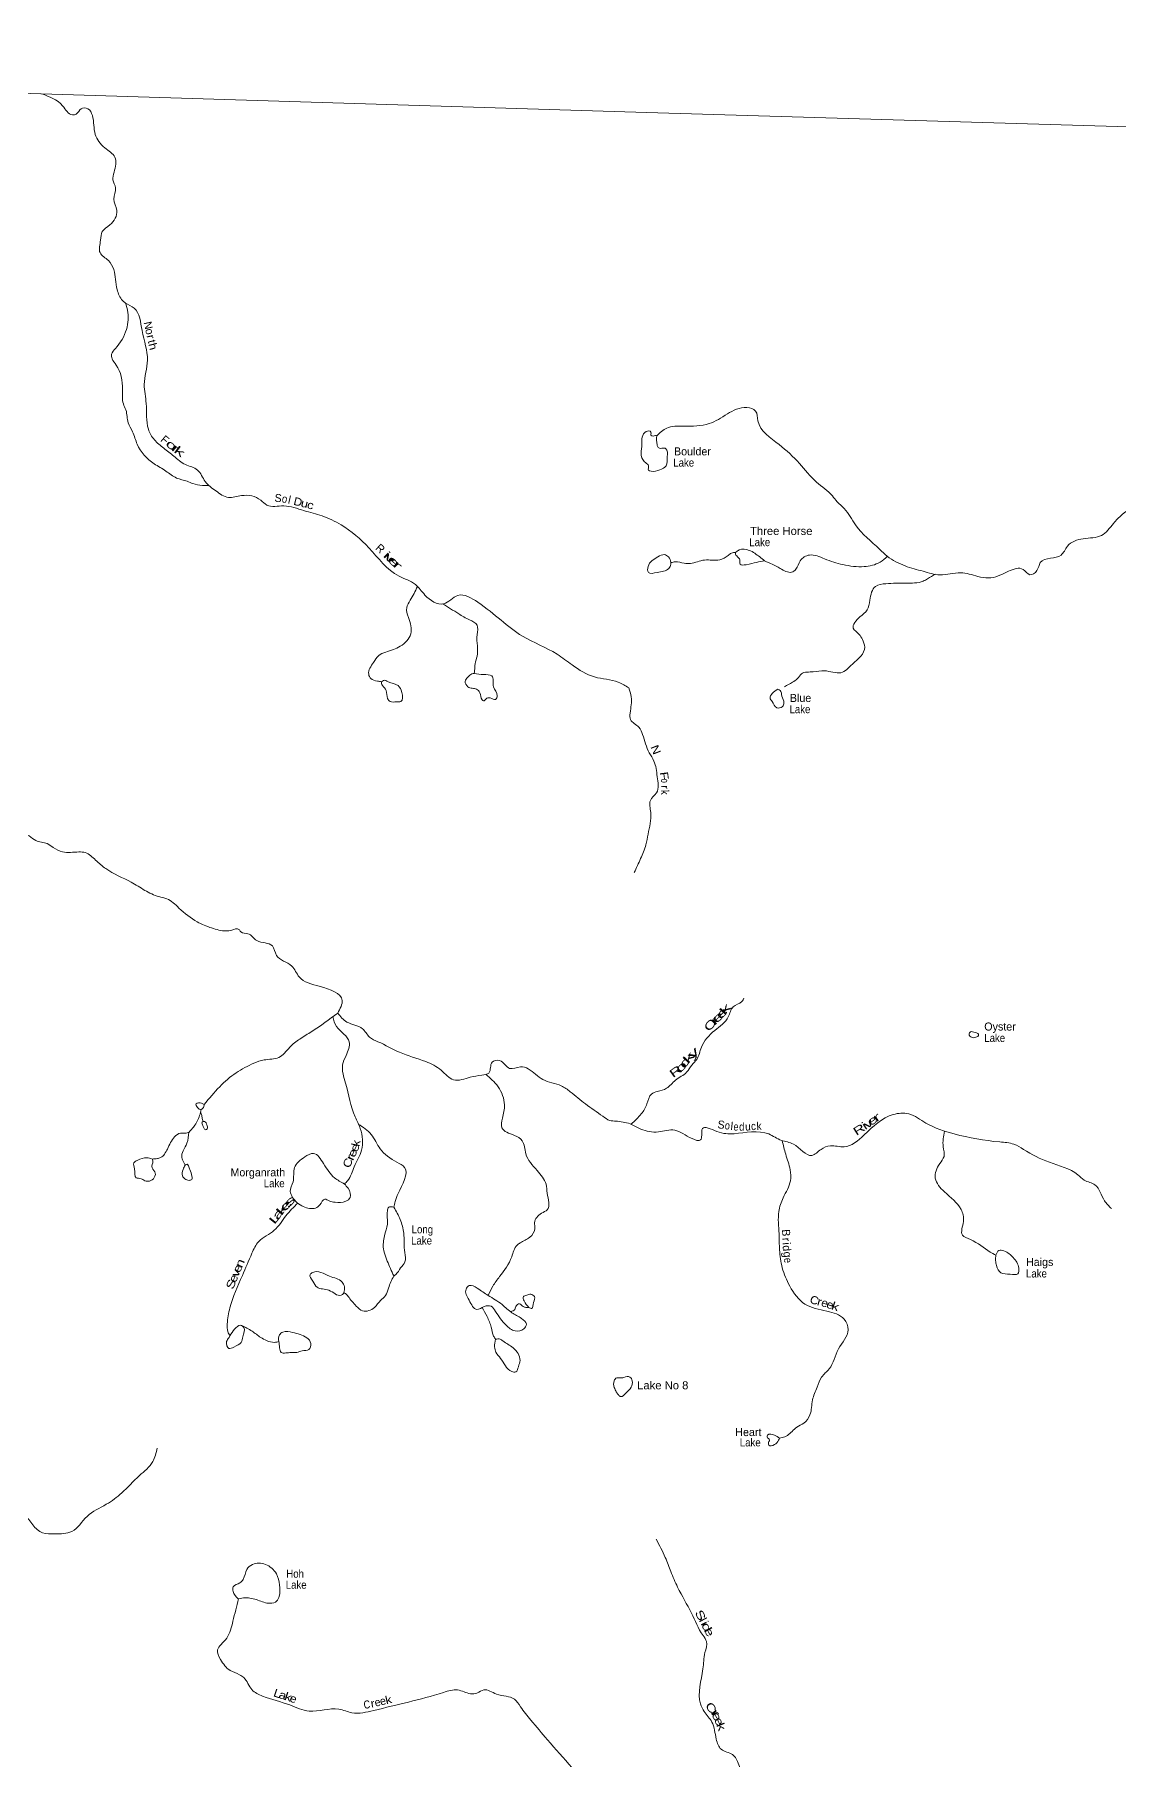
# Model space of a CAD drawing. Header units: feet. Extents: x -745759 to -493183, y 5472 to 195788.
# Drawn here: x -693370 to -666257, y 152644 to 195788 of the extents above; entities that cross this region are included whole.
import ezdxf
from ezdxf.enums import TextEntityAlignment as Align

# ---------------------------------------------------------------- set-up
doc = ezdxf.new("R2010")
doc.units = ezdxf.units.FT
doc.header["$LTSCALE"] = 80
doc.layers.add('39', color=7, linetype='Continuous', lineweight=13)
doc.layers.add('4', color=7, linetype='Continuous', lineweight=13)
doc.layers.add('41', color=7, linetype='Continuous')

msp = doc.modelspace()

# ---------------------------------------------------------------- linework, layer by layer
at = {"layer": '39'}
for points in [[(-693187.87, 194301.74), (-692669.82, 194006.19), (-692421.79, 193781.16), (-692326.36, 193800.7), (-692207.58, 193932.67), (-692036.01, 193931.91), (-691925.64, 193765.25), (-691852.19, 193290.66), (-691615.36, 192954.87), (-691363.53, 192721.66), (-691382.05, 192350.61), (-691409.86, 192151.46), (-691344.71, 191955.78), (-691386.9, 191676.27), (-691312.2, 191389.44), (-691487.88, 191028.85), (-691676.27, 190862.47), (-691720.78, 190643.6), (-691731.49, 190334.93), (-691523.13, 190135.24), (-691392.15, 189911.46), (-691305.27, 189412.26), (-691169.72, 189135.85), (-691106.59, 189083.6), (-690880.33, 188946.01), (-690682.08, 188387.15), (-690549.5, 187646.36), (-690627.17, 187038.68), (-690579.94, 186564.82), (-690525.39, 185921.13), (-690375.38, 185656.43), (-690142.98, 185450.01), (-689888.22, 185249.02), (-689599.4, 185039), (-689300.47, 184901.39), (-689102.73, 184611.13), (-688838.74, 184379.59), (-688526.37, 184217.37), (-688194.03, 184262.6), (-687718.76, 184150.35), (-687564.77, 184026.9), (-687143.48, 184005.01), (-686640.13, 183885.92), (-686181.56, 183753.95), (-685711.43, 183530.78), (-685012.99, 182955.9), (-684259.74, 182248.23), (-683853.7, 182043.01), (-683612.92, 181775.77), (-683150.8, 181554.84), (-682789.54, 181766.87), (-682291.71, 181595.43), (-681710.83, 181147.03), (-681177, 180748.41), (-680311.48, 180300.12), (-679935.55, 180029.1), (-679372.71, 179728.61), (-678780.84, 179598.97), (-678518.39, 179456.33)], [(-691096.01, 189076.2), (-691047.27, 188896.16), (-691074.85, 188418.33), (-691350.82, 187937.36), (-691443.66, 187794.56), (-691430.59, 187685.15), (-691326.15, 187522.7), (-691171.68, 186914.58), (-691149.57, 186552.49), (-691087.15, 186403.33), (-691029.56, 186082.65), (-690920.83, 185857.48), (-690804.45, 185545.25), (-690382.1, 185058.88), (-690086.49, 184874.92), (-689822.87, 184701.95), (-689558.71, 184619.85), (-689410.92, 184563.21), (-689176, 184518.27), (-689002.47, 184514)], [(-677821.13, 185756.02), (-677571.64, 185948.64), (-677150.86, 185999.88), (-676509.88, 186061.45), (-676055.46, 186303.77), (-675570.17, 186464.86), (-675349.72, 186374.31), (-675291.35, 186135.25), (-674762.92, 185537.04), (-674256.47, 185066.31), (-673828.65, 184600.98), (-673429.03, 184253.14), (-673312.46, 184109.9), (-673133.82, 183937.36), (-672854.38, 183529.05), (-672251.42, 182921.49), (-672060.68, 182748.73), (-671614.82, 182505), (-671165.03, 182370.14), (-670744.69, 182282.2), (-670227.01, 182333.79), (-669792.62, 182241.56), (-669532.9, 182202.78), (-669033.38, 182369.68), (-668661.18, 182413.69), (-668497.9, 182285.8), (-668320.49, 182387.64), (-668236.22, 182587.93), (-667981.98, 182696.52), (-667718.21, 182772.66), (-667556.83, 182995.83), (-667163.91, 183184.74), (-666704.22, 183267.6), (-666408.3, 183565.1), (-666194.48, 183785.35), (-665635.12, 184140.85), (-665044.46, 184439.33), (-664467.9, 184625.07), (-663782.33, 184810.95), (-663433.98, 184817.11)], [(-677821.25, 185759.27), (-677813.08, 185535.2), (-677784.06, 185464.09), (-677717.82, 185442.77), (-677634.9, 185451.43), (-677592.84, 185432.54), (-677557.95, 185236.25), (-677588.2, 185008.8), (-677743.41, 184906.58), (-677964.09, 184870.04), (-678028.24, 184895.35), (-678026.21, 185010.31), (-678095.67, 185078.08), (-678209.51, 185261.62), (-678195.44, 185487.32), (-678116.54, 185841.03), (-677988.84, 185871.11), (-677961.44, 185822.21), (-677966.33, 185773.88), (-677912.23, 185750.76), (-677853.5, 185761.85), (-677821.25, 185759.27)], [(-675843.87, 182846.29), (-675758.08, 182903.31), (-675511.99, 182893.02), (-675248.42, 182729.09), (-675125.23, 182628.55)], [(-677465.3, 182589.81), (-677527.38, 182732.1), (-677629.38, 182786.31), (-677793.87, 182730.64), (-678036.29, 182490.72), (-678028.83, 182341.3), (-677812.83, 182341.61), (-677522.41, 182441.5), (-677466.08, 182545.44), (-677465.3, 182589.81)], [(-677465.35, 182586.72), (-677356, 182606.08), (-677136.57, 182572.03), (-676981.22, 182567.33), (-676626.47, 182652), (-676246.88, 182657.55), (-676039.05, 182766.94), (-675953.26, 182823.97), (-675843.87, 182846.29)], [(-675125.48, 182628.75), (-675327.52, 182593.27), (-675586.93, 182535.21), (-675736.05, 182549.88), (-675746.27, 182656.98), (-675801.46, 182732.58), (-675854.38, 182822.26), (-675843.18, 182846.75)], [(-675125.23, 182628.55), (-674734.66, 182443.84), (-674449.7, 182348.14), (-674341.44, 182420.92), (-674234.72, 182634.94), (-674004.12, 182776.21), (-673626.3, 182680.93), (-673168.58, 182537.86), (-672640.61, 182486.39), (-672240.96, 182598.52), (-672050.66, 182744.53)], [(-674629.36, 179484.48), (-674427.55, 179595.99), (-674304.83, 179686.67), (-674203.82, 179805.97), (-673910.25, 179855.38), (-673629.18, 179882.81), (-673218.22, 179835.37), (-672931.86, 180048.31), (-672623.61, 180472.7), (-672682.75, 180667.4), (-672763.29, 180793.87), (-672909.95, 180947.7), (-672743.5, 181229.29), (-672564.77, 181405.76), (-672495.9, 181648.68), (-672352.56, 181993.2), (-672095.03, 182059.37), (-671598.14, 182077.02), (-671163.31, 182123.99), (-671051.22, 182184.6), (-670856.21, 182300.34)], [(-683800.77, 181987.01), (-683979.92, 181646.7), (-684067.9, 181461.36), (-684026.31, 181217.87), (-683967.29, 180804.26), (-684230.37, 180494.58), (-684398.16, 180414.46), (-684767.86, 180261.23), (-684899.82, 180091.26), (-685019.05, 179799.76), (-684965.69, 179687.2), (-684801.88, 179626.08), (-684699.46, 179607.06)], [(-683177.98, 181560.79), (-682770.16, 181307.93), (-682497.9, 181154.91), (-682311.81, 181024.5), (-682310.45, 180786.18), (-682311.55, 180245.01), (-682361.15, 180060.61), (-682371.97, 179891.29), (-682382.14, 179816.86)], [(-684699.46, 179607.06), (-684652.05, 179642.08), (-684529.85, 179608.37), (-684286.26, 179512.7), (-684190.07, 179344.42), (-684216.65, 179116.97), (-684319.87, 179107.74), (-684485.16, 179116.41), (-684545.64, 179190.8), (-684584.45, 179389.78), (-684675.8, 179515.52), (-684696.68, 179562.55), (-684699.46, 179607.06)], [(-682382.14, 179816.86), (-682148.72, 179790.13), (-681941.81, 179754.05), (-681898.99, 179482.25), (-681808.47, 179255.57), (-681847.28, 179167.8), (-681983.48, 179205.94), (-682087.03, 179184.61), (-682151.1, 179131.88), (-682182.69, 179156.99), (-682242.3, 179334.35), (-682324.57, 179423.48), (-682430.97, 179444.63), (-682540.89, 179484.06), (-682609.81, 179617.25), (-682544.33, 179720.42), (-682440.92, 179808.4), (-682382.14, 179816.86)], [(-678518.39, 179456.33), (-678457.03, 179233.78), (-678486.41, 178826.77), (-678477.14, 178665.21), (-678266.61, 178469.93), (-678174.93, 178288.79), (-678007.36, 177831.98), (-677891.88, 177626.23), (-677807.93, 177235.42), (-677827.15, 176832.26), (-677979.86, 176643.24), (-677970.99, 176344.51), (-678039.18, 175796.95), (-678092.27, 175533.58), (-678223.49, 175188.85), (-678383.08, 174838.55)], [(-674798.02, 179420.81), (-674933.13, 179314.2), (-674989.61, 179202.2), (-674938.63, 179116.59), (-674822.27, 178961.26), (-674682.6, 178983.05), (-674642.52, 179081.22), (-674692.07, 179247.5), (-674735.96, 179391.5), (-674798.02, 179420.81)], [(-698629.06, 176708.12), (-697888.5, 176708.71), (-697360.81, 176665.67), (-697023.04, 176545.15), (-696597.26, 176539.3), (-696198.74, 176425.16), (-695763.87, 176455.4), (-695178.4, 176600.57), (-694906.43, 176580.84), (-694655.4, 176462.75), (-694314.04, 176182.6), (-693779.73, 175872.82), (-693504.38, 175758.09), (-693340.19, 175638.39), (-693053.62, 175563.73), (-692900.97, 175464.55), (-692669.83, 175357.11), (-692264.16, 175353.84), (-692103.13, 175337.22), (-691845.9, 175152.31), (-691585.49, 174937.03), (-690955.15, 174596.29), (-690613.6, 174394.89), (-690260.72, 174237.6), (-690066.36, 174185.72), (-689762.03, 173953.05), (-689305.39, 173609.1), (-688946.4, 173453.66), (-688583.06, 173380.89), (-688441.12, 173403.17), (-688265.07, 173418.44), (-688214.27, 173358.45), (-688037.95, 173311.11), (-687814.73, 173137.26), (-687426.82, 173005.24), (-687324.43, 172770.15), (-686944.35, 172503.05), (-686756.24, 172229.21), (-686236.02, 171992.52), (-685680.6, 171643.78), (-685794.52, 171325.88)], [(-685794.52, 171325.88), (-686441.3, 170867.4), (-686743.38, 170677.95), (-686993.41, 170472.91), (-687265.1, 170215.98), (-687634.2, 170155.62), (-687888.9, 170071.88), (-688331.63, 169833.86), (-688743.15, 169485.92), (-689131.11, 169042.42)], [(-685794.52, 171325.88), (-685566.61, 171103.43), (-685175.63, 170937), (-684997.81, 170728.06), (-684789.13, 170611.16), (-684247.46, 170347.62), (-683593.94, 170113.26), (-683208.41, 169896.49), (-682898.2, 169657.6), (-682480.52, 169722.65), (-682188.4, 169773.04), (-682015.25, 169828.78), (-681932.89, 170101.11), (-681750.16, 170138.41), (-681497.25, 169943.53), (-681229.68, 169982.49), (-681031.23, 169932.51), (-680665.34, 169663.79), (-680207.39, 169509.62), (-679981.47, 169359.92), (-679600.46, 169054.43), (-679169.02, 168747.52), (-678996.31, 168643.74), (-678840.37, 168626.43)], [(-678459.13, 168550.73), (-678206.78, 168805.42), (-678065.01, 169061.21), (-677951.74, 169303.36), (-677807.29, 169367.44), (-677577.8, 169446.2), (-677352.16, 169650.1), (-677074.12, 169849.06), (-676943.78, 170028.38), (-676822.24, 170167.5), (-676705.81, 170474.16), (-676371.43, 170892.05), (-676032.31, 171235.22), (-675908.84, 171483.25), (-675692.52, 171616.7), (-675642.59, 171700.57)], [(-685915.62, 171240.04), (-685820.14, 170989.36), (-685503.82, 170608.94), (-685584.07, 170267.89), (-685671.4, 170034.07), (-685597.44, 169577.63), (-685360.8, 168732.97), (-685229.8, 168438.51), (-685198.57, 167898.46), (-685379.71, 167487.53), (-685547.04, 167136.8), (-685624.05, 167054.14)], [(-669900.94, 170709.8), (-669993.09, 170749.72), (-670014.33, 170804.56), (-669987.24, 170852.51), (-669856.29, 170838.15), (-669782.26, 170800.56), (-669799.43, 170742.35), (-669850.24, 170723.05), (-669900.94, 170709.8)], [(-682095.77, 169797.16), (-681786.65, 169487.16), (-681625.9, 169030.32), (-681677.63, 168698.57), (-681690.38, 168460.64), (-681378.81, 168270.18), (-681184.71, 168137.52), (-681092.94, 167811.85), (-680810.02, 167391.98), (-680587.54, 167048.52), (-680557.59, 166821.51), (-680557.07, 166409.54), (-680700.83, 166322.69), (-680875.01, 166087.25), (-680864.98, 165941.58), (-680994.21, 165725.08), (-681234.42, 165582.37), (-681310.7, 165525.94), (-681444.05, 165234.84), (-681746.58, 164742.49), (-681916.95, 164498.88), (-682034.54, 164265.9)], [(-689209.79, 168919.97), (-689245.91, 168764.93), (-689384.64, 168498.22), (-689443.33, 168421.1), (-689534.47, 168338.84), (-689718.54, 168325.81), (-689868.51, 168233.08), (-690050.67, 167929.21), (-690222.27, 167713.9), (-690299.6, 167691.83), (-690425.04, 167678.84)], [(-689130.59, 169043.02), (-689269.21, 169084.65), (-689332.48, 169060.17), (-689300.69, 168970.42), (-689201.14, 168921.19), (-689151.48, 168964.23), (-689131.11, 169042.42)], [(-689224.74, 168855.8), (-689193.24, 168771.54), (-689184.8, 168712.74), (-689157.16, 168619.07)], [(-678843.99, 168626.83), (-678487.69, 168558.09), (-678217.46, 168428.35), (-677780.66, 168358.27), (-677370.15, 168399.61), (-677167.79, 168313.4), (-676933.82, 168188.32), (-676726.42, 168158.51), (-676698.2, 168271), (-676679.04, 168442.15), (-676323.02, 168369.43), (-675886, 168311.46), (-675020.14, 168304.59), (-674706.01, 168145.84), (-674404.88, 168051.88), (-673945.57, 167769.59), (-673714.83, 167918.93), (-673481.09, 168009.72), (-673138.39, 167983.63), (-672640.63, 168279.67), (-671908.94, 168791.58), (-671525.13, 168807.15), (-671093.15, 168577.78), (-670385.38, 168305.32), (-669248.37, 168106.15), (-668896.15, 168047.62), (-668656.16, 167920.42), (-668009.85, 167596.56), (-667296.74, 167283.66), (-667135.55, 167151.77), (-666869.18, 167032.18), (-666629.92, 166634.65), (-666455.74, 166437.97)], [(-689517.91, 168349.94), (-689562.02, 168077.09), (-689658.24, 167885.92), (-689689.18, 167719.17), (-689638.18, 167594.56), (-689606.46, 167525.26)], [(-689157.16, 168619.07), (-689181.82, 168603.61), (-689181.11, 168557.14), (-689147.18, 168471.38), (-689108.37, 168415.77), (-689072.12, 168412.73), (-689050.65, 168458.58), (-689072.18, 168554.09), (-689099.06, 168603.31), (-689157.16, 168619.07)], [(-685279.77, 168552.68), (-684957.37, 168291.55), (-684731.31, 167931.83), (-684312.71, 167599.03), (-684122.59, 167468.51), (-684284.26, 166816.73), (-684356.56, 166614.8), (-684390.99, 166472.48)], [(-670630.44, 168374.1), (-670661.52, 167985.28), (-670641.57, 167742.84), (-670749.7, 167563.14), (-670861.03, 167201.92), (-670632.92, 166859.06), (-670216.78, 166418.13), (-670157.46, 166118.53), (-670179.64, 165775.95), (-669981.75, 165665.61), (-669486.61, 165354.46), (-669348.72, 165275.41)], [(-674684.94, 168138.16), (-674597.1, 167796.97), (-674488.83, 167411.79), (-674481.59, 167135.28), (-674660.61, 166712.69), (-674769.68, 166365.55), (-674765.33, 165810.69), (-674752.25, 165406.98), (-674683.39, 164961.95), (-674495.67, 164502.78), (-674118.05, 164052.43), (-673568.07, 163875.49), (-673139.59, 163676.44), (-673039.31, 163410.43), (-673279.91, 162930.4), (-673512.8, 162430.06), (-673700.06, 162227.52), (-673815.56, 161973.29), (-673928.13, 161656.48), (-673991.28, 161280.31), (-674144.24, 161077.18), (-674321.69, 160973.31), (-674555.4, 160769.55), (-674620.62, 160734.36), (-674752.43, 160700.32)], [(-690425.12, 167679.18), (-690565.58, 167709.37), (-690803.57, 167645.35), (-690890.1, 167583.15), (-690870.16, 167431.13), (-690832.03, 167207.93), (-690703.44, 167186.16), (-690618.01, 167137.33), (-690462.47, 167141.05), (-690360.45, 167251.28), (-690352.35, 167323.75), (-690433.44, 167455.26), (-690414.32, 167632.44), (-690425.12, 167679.18)], [(-689605.77, 167527.02), (-689657.24, 167419.41), (-689673.89, 167258.32), (-689613.4, 167183.93), (-689507.52, 167144.62), (-689440.16, 167171.01), (-689435.98, 167247.63), (-689485.79, 167414.61), (-689525.48, 167510.63), (-689552.7, 167547.75), (-689605.77, 167527.02)], [(-685624.05, 167054.14), (-685872.05, 167208.49), (-686148.65, 167565.59), (-686399.92, 167818.98), (-686616.34, 167732.15), (-686874.25, 167462.71), (-686910.46, 167108.31), (-686977.79, 166867.86), (-686921.37, 166720.89), (-686653.34, 166489.24), (-686347.54, 166452.41), (-686238.3, 166532.15), (-686119.24, 166674.21), (-686009.32, 166634.79), (-685861.02, 166596.31), (-685587.68, 166625.01), (-685486.29, 166713.05), (-685534.22, 166946.62), (-685625.99, 167055.34)], [(-686790.2, 166575.86), (-687087.73, 166261.08), (-687378.56, 165897.65), (-687768.03, 165615.74), (-687937.8, 165321.62), (-688175.42, 164768.9), (-688488.88, 163959.81), (-688554.82, 163553.74), (-688539.98, 163363.5), (-688486.46, 163257)], [(-684390.99, 166472.48), (-684520.06, 166471.96), (-684552.93, 166379.98), (-684552.1, 166050.8), (-684624.99, 165755.99), (-684650.22, 165433.59), (-684591.58, 165221.93), (-684434.49, 164850.01), (-684392.78, 164753.93)], [(-684390.99, 166472.48), (-684231.89, 166167.04), (-684144.61, 165825.34), (-684119.97, 165337.98), (-684112.32, 165107.56), (-684223.6, 164955.18), (-684337.13, 164794.78), (-684392.78, 164753.93)], [(-669348.72, 165275.41), (-669269.97, 165391.07), (-669142.98, 165380.81), (-668911.74, 165215.42), (-668773.11, 164948.75), (-668793.69, 164811.92), (-668985.69, 164799.09), (-669221.22, 164835.43), (-669329.09, 165014.83), (-669351.1, 165140.29), (-669348.72, 165275.41)], [(-685641.46, 164339.13), (-685623.73, 164483.45), (-685684.99, 164602.28), (-685999.72, 164752.45), (-686419.02, 164844.95), (-686483.14, 164790.21), (-686419.05, 164628.88), (-686308.33, 164474.33), (-686011.73, 164397.37), (-685708.31, 164275.8), (-685650.63, 164316.59), (-685639.42, 164337.95)], [(-684392.78, 164753.93), (-684524.4, 164452.69), (-684600.34, 164264.99), (-684720.8, 164145.18), (-684875.18, 163967.75), (-685170.27, 163883.11), (-685330.42, 164002.7), (-685535.57, 164244.71), (-685600.21, 164315.18), (-685641.46, 164339.13)], [(-682034.54, 164265.9), (-682307.9, 164451.25), (-682510.04, 164513.45), (-682587.23, 164424.74), (-682512.14, 164152.04), (-682314.83, 163918.33), (-682131.07, 163991.94), (-681961.29, 163999.31), (-681847.88, 163868.91), (-681587.07, 163524.38), (-681356.95, 163380.62), (-681141.48, 163433.15), (-681079.75, 163546.53), (-681198.76, 163693.24), (-681439.09, 163833.24), (-681687.62, 164040.11), (-682034.23, 164266.52)], [(-682184.61, 163968.57), (-682061.35, 163743.62), (-681957.96, 163472.15), (-681897.53, 163252.37), (-681849.31, 163174.52)], [(-681474.24, 163861.55), (-681365.99, 163920.05), (-681343.77, 163992.13), (-681253.03, 164060.27), (-681162.06, 163993.1), (-681090.07, 163968.87), (-681019.36, 163970.93)], [(-681019.36, 163970.93), (-681135.95, 164131.71), (-681153.12, 164239.21), (-681071.29, 164277.31), (-680967.8, 164296.63), (-680876.49, 164241.57), (-680900.86, 164092.82), (-680947.42, 163944.69), (-681019.36, 163970.93)], [(-688486.46, 163257), (-688372.76, 163423.45), (-688220.6, 163522.18), (-688141.45, 163465.44), (-688164, 163237.88), (-688204.34, 163095.63), (-688387.27, 162979.59), (-688513.41, 162944.75), (-688569.21, 163113.92), (-688509.67, 163221.3), (-688486.46, 163257)], [(-688192.73, 163515.64), (-687934.05, 163374.82), (-687718.39, 163219.35), (-687569.21, 163140.46), (-687372.67, 163094.57), (-687265.13, 163113.78)], [(-687265.13, 163113.78), (-687250.28, 163282.99), (-687163.57, 163351.24), (-686919.56, 163342.4), (-686565.99, 163209.32), (-686465.08, 163065.14), (-686511.7, 162914.99), (-686686.13, 162885.54), (-686814.46, 162844.71), (-686959.86, 162842.72), (-687091.43, 162830.24), (-687206.07, 162845.57), (-687245.19, 162961.77), (-687265.1, 163114.07)], [(-681849.31, 163174.52), (-681872.81, 162983.1), (-681838.29, 162846.83), (-681721.46, 162694.13), (-681443.95, 162369.32), (-681343.32, 162358.43), (-681277.1, 162487.83), (-681236.3, 162646.22), (-681411.23, 162958.07), (-681666.73, 163132.82), (-681734.11, 163177.12), (-681849.45, 163173.4)], [(-678644.22, 162217.93), (-678490.2, 162229.47), (-678431.37, 162131.61), (-678458.35, 161974.72), (-678585.99, 161833.69), (-678716.85, 161739.11), (-678780.65, 161784.59), (-678831.83, 161858.1), (-678882.35, 161969.93), (-678885.52, 162133.4), (-678821.61, 162208.96), (-678726.8, 162205.3), (-678643.82, 162217.99)], [(-703042.61, 161992.22), (-702804.25, 161854.29), (-702675.32, 161701.25), (-702173.76, 161303.53), (-701932.13, 161066.56), (-701814.71, 160863.35), (-701507.74, 160796.2), (-701335.54, 160674.26), (-701199.17, 160498.79), (-700899.75, 160306.65), (-700688.04, 160082.63), (-700350.32, 159816.72), (-700083.55, 159684.06), (-699748, 159484.84), (-699209.14, 159479.86), (-698752.65, 159345.93), (-698270.18, 159130.49), (-697872.44, 158917.42), (-697215.34, 158666.81), (-696734.69, 158530.18), (-695901.03, 158456.36), (-695708.83, 158471.18), (-695522.32, 158714.35), (-695368.37, 158804.95), (-695064.75, 158762.13), (-694539.42, 158707.04), (-694322.82, 158656.55), (-694121.53, 158707.46), (-693784.48, 158776.79), (-693633.54, 158760.45), (-693415.83, 158534.25), (-693169.02, 158337.52), (-692871, 158311), (-692437.41, 158367.53), (-692057.31, 158746.64), (-691576.45, 159048.21), (-691190.96, 159332.25), (-690750.83, 159764.21), (-690415.97, 160114.29), (-690303.44, 160454.44)], [(-674752.43, 160700.32), (-674876.26, 160775.09), (-675051.83, 160778.12), (-675062.77, 160729.89), (-674999.74, 160658.76), (-675018.38, 160614.13), (-675022, 160523.41), (-674880.42, 160539.12), (-674775.55, 160648.27), (-674752.43, 160700.32)], [(-677832.95, 158173.19), (-677606.83, 157717.38), (-677467.71, 157363.95), (-677298.93, 156975.71), (-676955.03, 156330.25), (-676664.16, 155768.42), (-676576.01, 155615.59), (-676615.15, 155341.9), (-676666.8, 154931.24), (-676726.58, 154058.72), (-676633.06, 153867.47), (-676443.88, 153605.98), (-676332.35, 153176.36), (-676209.62, 152924.08), (-675927.36, 152790.09), (-675803.17, 152620.5), (-675659.56, 152293.22), (-675402.62, 152097.13), (-675238.26, 151801.77), (-675042.08, 151364.64), (-674930.4, 151058.08)], [(-688277.75, 156686.12), (-688409.8, 156871.56), (-688404.54, 156986.52), (-688238.26, 157084.85), (-688153.06, 157171.32), (-688067.35, 157419.33), (-687922.52, 157544.52), (-687599.5, 157545.58), (-687327.49, 157311.79), (-687248.54, 157032.93), (-687256.6, 156746.4), (-687314.36, 156630.89), (-687485.56, 156573.08), (-687786.14, 156652.17), (-688107.51, 156709.63), (-688277.75, 156686.12)], [(-688273.54, 156686.7), (-688412.71, 156122.44), (-688567.8, 155704.73), (-688707.55, 155545.07), (-688794.17, 155408.16), (-688722.14, 155169.87), (-688481.59, 154894.56), (-688246.41, 154787.01), (-688141.43, 154715.42), (-687937.93, 154414.89), (-687669.93, 154253.92), (-686991.87, 154030.99), (-686507.64, 153878.1), (-685765.43, 153925.99), (-685438.85, 153838.1), (-684894.26, 153893.54), (-684022.27, 154105.41), (-683149.49, 154345.53), (-682796.52, 154406.34), (-682474.15, 154312.5), (-682314.18, 154330.24), (-682144.43, 154408.28), (-681824.36, 154304.42), (-681377.83, 154174.8), (-681227.63, 153988.85), (-680964.57, 153652.33), (-680554.44, 153162.26), (-679944.23, 152464.65), (-679606.18, 152067.47), (-679465.15, 151914.09), (-679353.03, 151743.41)]]:
    msp.add_spline(points, degree=3, dxfattribs=at)
at = {"layer": '4'}
msp.add_lwpolyline([(-739699.92, 195787.95), (-708889.59, 194791.67), (-678077.93, 193837.75), (-647264.98, 192926.23), (-616450.81, 192057.09), (-585635.48, 191230.34), (-554819.03, 190445.97), (-524001.53, 189704), (-493183.05, 189004.41), (-497222.97, 5471.78), (-528293.91, 6177.09), (-559363.85, 6925.15), (-590432.73, 7715.93), (-621500.49, 8549.46), (-652567.08, 9425.72), (-683632.43, 10344.71), (-714696.49, 11306.44), (-745759.19, 12310.89)], close=True, dxfattribs=at)
msp.add_lwpolyline([(-739699.92, 195787.95), (-708889.59, 194791.67), (-678077.93, 193837.75), (-647264.98, 192926.23), (-616450.81, 192057.09), (-585635.48, 191230.34), (-554819.03, 190445.97), (-524001.53, 189704), (-493183.05, 189004.41), (-497222.97, 5471.78), (-528293.91, 6177.09), (-559363.85, 6925.15), (-590432.73, 7715.93), (-621500.49, 8549.46), (-652567.08, 9425.72), (-683632.43, 10344.71), (-714696.49, 11306.44), (-745759.19, 12310.89)], close=True, dxfattribs=at)

# ---------------------------------------------------------------- texts
at = {"layer": '41'}
for s, rotation, p in [('N', 282.541, (-690624.36, 188496.09)), ('o', 282.728, (-690590.11, 188343.09)), ('t', 283.728, (-690533.07, 188093.27)), ('F', 319.916, (-690176.06, 185582.42)), ('S', 354.403, (-687291.14, 184101.93)), ('l', 347.24, (-687019.71, 184059.01)), ('R', 317.47, (-684796.24, 182865.64)), ('r', 270.666, (-677716.13, 176972.68)), ('S', 352.116, (-676224.87, 168439.25)), ('l', 353.773, (-675954.5, 168401.32)), ('B', 271.726, (-674685.91, 165830.96)), ('r', 273.587, (-674680.97, 165661.46)), ('g', 275.602, (-674651.55, 165282.61)), ('i', 275.124, (-674675.26, 165557.2)), ('d', 275.124, (-674670.09, 165440.69)), ('e', 13.25, (-684776.83, 154004.45)), ('e', 13.25, (-684643.54, 154034.77))]:
    msp.add_text(s, height=200, rotation=rotation, dxfattribs=at).set_placement(p, align=Align.CENTER)
for s, rotation, width, p in [('r', 282.728, 1.15, (-690560.44, 188211.78)), ('h', 284.561, 1.15, (-690505.03, 187965.98)), ('o', 321.504, 1.75, (-690010.99, 185448.3)), ('r', 321.954, 1.95, (-689902.06, 185361.83)), ('k', 323.351, 1.9, (-689804.32, 185284.8)), ('o', 350.755, 0.9, (-687135.08, 184084.26)), ('D', 346.139, 1.1, (-686809.93, 184010.22)), ('u', 346.139, 1.2, (-686644.79, 183969.47)), ('c', 344.675, 1.2, (-686499.54, 183930.34)), ('i', 315.851, 1.85, (-684633.8, 182709.49)), ('v', 315.851, 2.15, (-684551.89, 182629.85)), ('e', 315.851, 2, (-684463.75, 182544.41)), ('r', 316.441, 2.2, (-684364.01, 182452.1)), ('N', 291.183, 1.2, (-677938.12, 177874.71)), ('F', 277.545, 1.25, (-677728.53, 177245.24)), ('k', 271.075, 0.9, (-677717.82, 176843.44)), ('o', 270.189, 0.7, (-677715.07, 177133.45)), ('e', 44.149, 2, (-676225.19, 171154.02)), ('e', 45.739, 2, (-676123.23, 171259.16)), ('k', 49.205, 2.1, (-676033.68, 171359.15)), ('C', 49.257, 1.6, (-676415.61, 170963.33)), ('r', 46.532, 2.2, (-676311.28, 171070.02)), ('y', 46.32, 2.15, (-676841.77, 170259.56)), ('R', 36.469, 1.6, (-677289.96, 169789.84)), ('o', 41.944, 1.9, (-677147.09, 169909.73)), ('c', 53.77, 1.9, (-677051.9, 170024.53)), ('k', 48.396, 2.15, (-676947.88, 170146.23)), ('e', 36.404, 1.7, (-672375.12, 168565.99)), ('r', 36.404, 1.9, (-672267.38, 168645.42)), ('o', 352.773, 0.85, (-676066.37, 168418.36)), ('e', 356.08, 0.8, (-675846.12, 168389.69)), ('d', 0.151, 0.9, (-675696.31, 168386.48)), ('u', 3.351, 0.95, (-675537.91, 168391.41)), ('c', 3.351, 0.9, (-675399.27, 168402.17)), ('k', 3.269, 0.95, (-675259.92, 168406.12)), ('R', 32.77, 1.5, (-672711.16, 168334.11)), ('i', 34.572, 1.45, (-672573.7, 168423.81)), ('v', 34.572, 1.75, (-672480.36, 168487.28)), ('e', 66.968, 1.3, (-685333.78, 167790.59)), ('k', 78.174, 1.15, (-685238.4, 168054.48)), ('e', 64.968, 1.35, (-685275.75, 167921.86)), ('C', 65.459, 1.2, (-685453.78, 167539.3)), ('r', 65.459, 1.5, (-685388.73, 167679.07)), ('k', 49.151, 2.1, (-687113.26, 166353.02)), ('e', 46.614, 1.95, (-687019.15, 166451.14)), ('s', 46.614, 2.25, (-686925.68, 166550.17)), ('L', 51.456, 1.85, (-687292.86, 166133.59)), ('a', 52.659, 1.85, (-687209.6, 166244.96)), ('v', 67.989, 1.35, (-688250.61, 164794.25)), ('e', 67.076, 1.3, (-688203.82, 164907.13)), ('n', 67.076, 1.4, (-688149.22, 165036.22)), ('e', 275.602, 0.85, (-674638.5, 165136.36)), ('S', 67.989, 1.35, (-688367.35, 164514.24)), ('e', 67.989, 1.25, (-688308.04, 164658.69)), ('C', 340.414, 1.1, (-673915.22, 164056.44)), ('r', 345.483, 1.2, (-673776.24, 164017.64)), ('e', 342.95, 1.1, (-673650.75, 163986.09)), ('e', 341.448, 1.15, (-673517.48, 163942.89)), ('k', 341.309, 1.35, (-673388.77, 163899.29)), ('S', 298.229, 1.5, (-676816.27, 156227.86)), ('l', 298.229, 1.15, (-676754.44, 156112.69)), ('i', 297.419, 1.2, (-676712.3, 156032.14)), ('d', 297.419, 1.6, (-676661.42, 155932.33)), ('e', 297.324, 1.4, (-676594.14, 155806.87)), ('L', 341.634, 1.2, (-687333.71, 154226.59)), ('a', 341.966, 1.25, (-687197.8, 154182.17)), ('k', 341.966, 1.3, (-687060.8, 154137.56)), ('e', 342.187, 1.15, (-686932.65, 154095.99)), ('C', 6.574, 0.85, (-685053.65, 153944.41)), ('r', 10.729, 1.1, (-684903.6, 153973.2)), ('k', 13.25, 1.2, (-684502.67, 154065.81)), ('C', 302.169, 1.4, (-676547.39, 153910.12)), ('r', 309.121, 2, (-676434.16, 153773.06)), ('e', 300.038, 1.5, (-676407.25, 153698.48)), ('e', 293.949, 1.3, (-676352.09, 153579.49)), ('k', 291.965, 1.4, (-676303.93, 153450.27))]:
    msp.add_text(s, height=200, rotation=rotation, dxfattribs=dict(at, width=width)).set_placement(p, align=Align.CENTER)
for s, width, p in [('Lake', 0.9, (-677407.81, 184987.34)), ('Three Horse', 1.05, (-675489.75, 183278.86)), ('Lake', 0.9, (-675507.83, 182998.26)), ('Lake', 0.9, (-674503.58, 178823.23)), ('Lake', 0.9, (-669636.03, 170605.53)), ('Lake', 0.9, (-687642, 166974.09)), ('Lake', 0.9, (-683958.93, 165541.12)), ('Long', 0.9, (-683945.36, 165821.6)), ('Lake', 0.9, (-668593.29, 164717.47)), ('Lake No 8', 1.05, (-678310.28, 161922.79)), ('Lake', 0.9, (-675745.32, 160494.9)), ('Lake', 0.9, (-687092.47, 156937.35)), ('Hoh', 0.9, (-687078.89, 157213.36))]:
    msp.add_text(s, height=200, dxfattribs=dict(at, width=width)).set_placement(p)
for s, p in [('Boulder', (-677389.71, 185267.94)), ('Blue', (-674494.52, 179103.83)), ('Oyster', (-669636.02, 170890.65)), ('Morganrath', (-688474.03, 167245.53)), ('Haigs', (-668593.3, 165004.86)), ('Heart', (-675858.4, 160752.88))]:
    msp.add_text(s, height=200, dxfattribs=at).set_placement(p)

doc.saveas('drawing.dxf')
